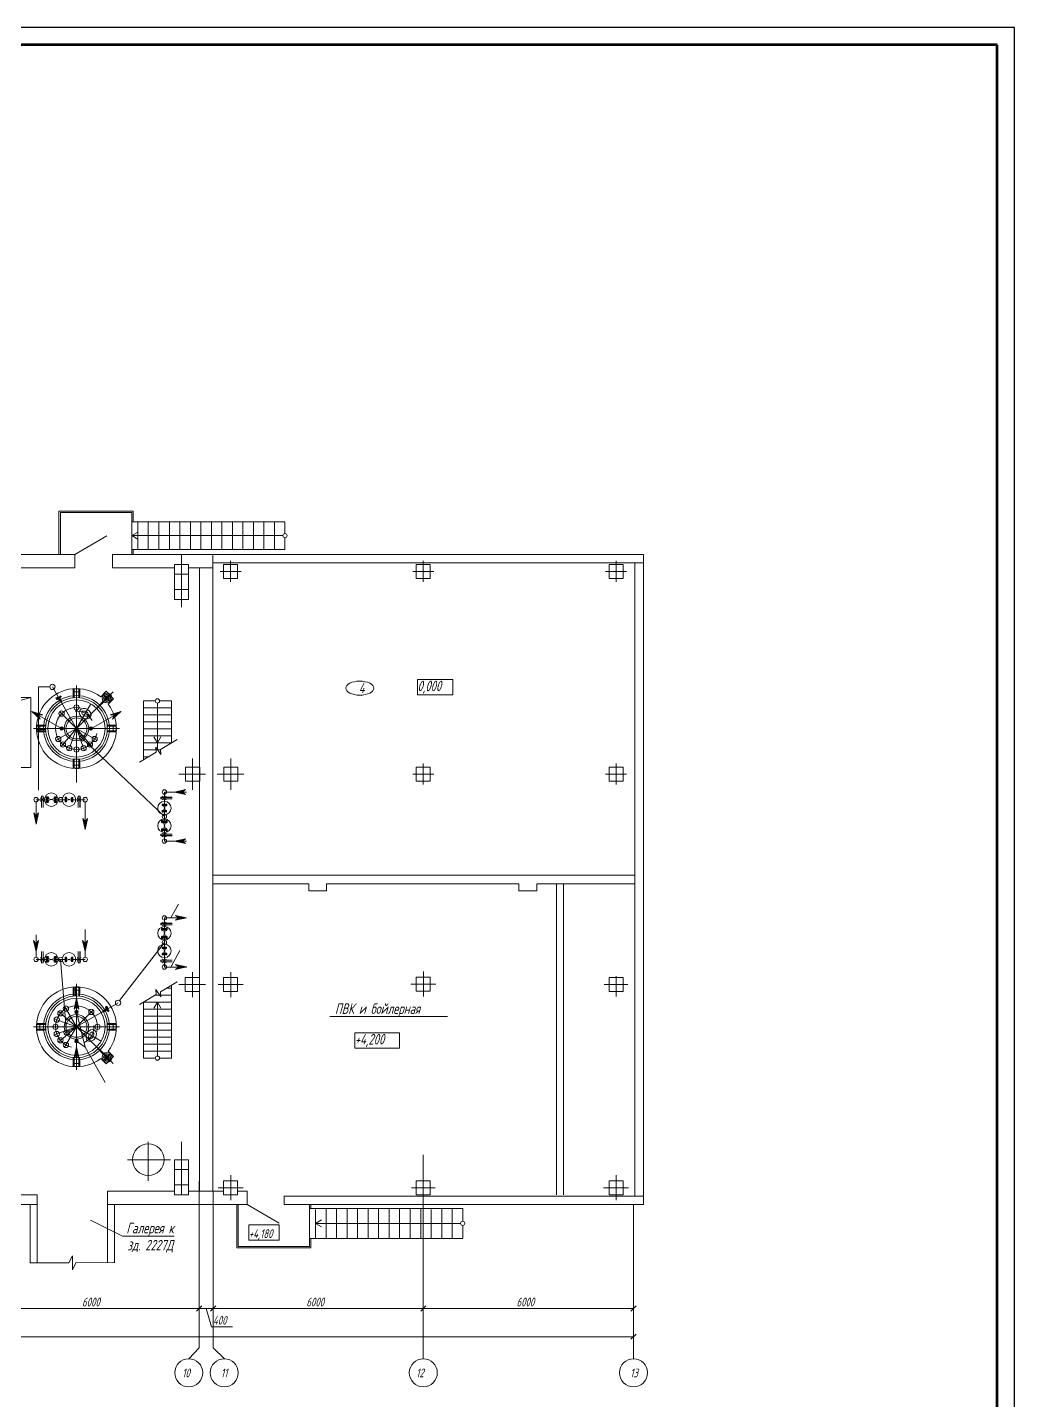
# Model space of a CAD drawing. Header units: millimetres. Extents: x 1663 to 6300, y 431 to 1491.
# Drawn here: x 3902.9 to 4184.7, y 959.5 to 1351.5 of the extents above; entities that cross this region are included whole.
import ezdxf

# ---------------------------------------------------------------- set-up
doc = ezdxf.new("R2010")
doc.units = ezdxf.units.MM
for name, color, linetype, lineweight in [('Линия связи (Вновь)', 3, 'Continuous', 60), ('Рамка толстая', 7, 'Continuous', 60), ('Рамка тонкая', 5, 'Continuous', 25), ('Строительный', 251, 'Continuous', 13)]:
    doc.layers.add(name, color=color, linetype=linetype, lineweight=lineweight)
doc.styles.add('Simplex', font='simplex.shx', dxfattribs={"width": 0.7, "oblique": 15})

# ---------------------------------------------------------------- blocks, each defined once
blk = doc.blocks.new('A$C0AA457AC')
at = {"layer": 'Строительный', "ltscale": 100}
h = blk.add_hatch(color=256, dxfattribs=at)
h.paths.add_polyline_path([(485.37, 319.51), (485.84, 318.46), (483.46, 320.64)])
h.paths.add_polyline_path([(483.46, 320.64), (486.54, 319.65), (485.39, 319.54)])
h = blk.add_hatch(color=256, dxfattribs=at)
h.paths.add_polyline_path([(506.96, 319.51), (506.48, 318.46), (508.87, 320.64)])
h.paths.add_polyline_path([(508.87, 320.64), (505.79, 319.65), (506.94, 319.54)])
for points in [[(491.92, 316.27, -0.414214), (492.42, 315.77), (491.92, 315.77), (491.92, 315.27, -1)], [(492.42, 315.77, -0.414214), (491.92, 315.27), (491.92, 315.77)], [(500.25, 316.27, -0.414214), (500.75, 315.77), (500.25, 315.77), (500.25, 315.27, -1)], [(500.75, 315.77, -0.414214), (500.25, 315.27), (500.25, 315.77)], [(496.66, 234.83, -0.414214), (496.16, 234.33), (496.16, 234.83), (495.66, 234.83, -1)], [(496.16, 234.33, -0.414214), (495.66, 234.83), (496.16, 234.83)], [(496.66, 226.49, -0.414214), (496.16, 225.99), (496.16, 226.49), (495.66, 226.49, -1)], [(496.16, 225.99, -0.414214), (495.66, 226.49), (496.16, 226.49)]]:
    blk.add_hatch(color=256, dxfattribs=at).paths.add_polyline_path(points)
h = blk.add_hatch(color=256, dxfattribs=at)
h.paths.add_polyline_path([(526.37, 297.59), (527.31, 296.92), (524.16, 297.61)])
h.paths.add_polyline_path([(524.16, 297.61), (527.31, 298.3), (526.37, 297.63)])
h = blk.add_hatch(color=256, dxfattribs=at)
h.paths.add_polyline_path([(484.62, 290.71), (483.95, 291.65), (484.64, 288.49)])
h.paths.add_polyline_path([(484.64, 288.49), (485.33, 291.65), (484.66, 290.71)])
h = blk.add_hatch(color=256, dxfattribs=at)
h.paths.add_polyline_path([(498.62, 289.13), (497.95, 290.07), (498.64, 286.92)])
h.paths.add_polyline_path([(498.64, 286.92), (499.33, 290.07), (498.66, 289.13)])
h = blk.add_hatch(color=256, dxfattribs=at)
h.paths.add_polyline_path([(526.37, 283.59), (527.31, 282.92), (524.16, 283.61)])
h.paths.add_polyline_path([(524.16, 283.61), (527.31, 284.3), (526.37, 283.63)])
h = blk.add_hatch(color=256, dxfattribs=at)
h.paths.add_polyline_path([(525.4, 261.69), (524.46, 262.37), (527.61, 261.68)])
h.paths.add_polyline_path([(527.61, 261.68), (524.46, 260.99), (525.4, 261.66)])
h = blk.add_hatch(color=256, dxfattribs=at)
h.paths.add_polyline_path([(484.6, 254.29), (483.93, 255.23), (484.62, 252.08)])
h.paths.add_polyline_path([(484.62, 252.08), (485.31, 255.23), (484.64, 254.29)])
h = blk.add_hatch(color=256, dxfattribs=at)
h.paths.add_polyline_path([(498.6, 254.29), (497.93, 255.23), (498.62, 252.08)])
h.paths.add_polyline_path([(498.62, 252.08), (499.31, 255.23), (498.64, 254.29)])
h = blk.add_hatch(color=256, dxfattribs=at)
h.paths.add_polyline_path([(525.4, 247.69), (524.46, 248.37), (527.61, 247.68)])
h.paths.add_polyline_path([(527.61, 247.68), (524.46, 246.99), (525.4, 247.66)])
h = blk.add_hatch(color=256, dxfattribs=at)
h.paths.add_polyline_path([(496.18, 236.52), (496.85, 235.58), (496.16, 238.73)])
h.paths.add_polyline_path([(496.16, 238.73), (495.47, 235.58), (496.15, 236.52)])
h = blk.add_hatch(color=256, dxfattribs=at)
h.paths.add_polyline_path([(496.18, 222.67), (496.85, 221.73), (496.16, 224.89)])
h.paths.add_polyline_path([(496.16, 224.89), (495.47, 221.73), (496.15, 222.67)])
for p, q in [((491.17, 365.47), (491.17, 377.85)), ((491.17, 377.85), (512.37, 377.85)), ((491.57, 377.45), (511.97, 377.45)), ((491.57, 365.47), (491.57, 377.45)), ((511.97, 365.44), (511.97, 377.45)), ((512.37, 377.85), (512.37, 374.81)), ((555.67, 374.81), (511.97, 374.81)), ((513.67, 374.81), (513.67, 366.91)), ((516.67, 374.81), (516.67, 366.91)), ((519.67, 374.81), (519.67, 366.91)), ((522.67, 374.81), (522.67, 366.91)), ((525.67, 374.81), (525.67, 366.91)), ((528.67, 374.81), (528.67, 366.91)), ((531.67, 374.81), (531.67, 366.91)), ((534.67, 374.81), (534.67, 366.91)), ((537.67, 374.81), (537.67, 366.91)), ((540.67, 374.81), (540.67, 366.91)), ((543.67, 374.81), (543.67, 366.91)), ((546.67, 374.81), (546.67, 366.91)), ((549.67, 374.81), (549.67, 366.91)), ((552.67, 374.81), (552.67, 366.91)), ((555.67, 374.81), (555.67, 371.44)), ((504.85, 370.74), (495.67, 365.44)), ((511.97, 370.84), (513.7, 371.84)), ((511.97, 370.84), (555.07, 370.84)), ((511.97, 370.84), (513.7, 369.84)), ((555.67, 370.24), (555.67, 366.91)), ((495.67, 365.47), (371.46, 365.45)), ((495.67, 365.47), (495.67, 361.67)), ((506.46, 365.44), (506.46, 361.64)), ((657.96, 365.44), (506.46, 365.44)), ((555.67, 366.91), (511.97, 366.91)), ((512.37, 366.91), (512.37, 365.44)), ((526.16, 365.45), (526.16, 350.39)), ((535.06, 278.89), (535.06, 365.44)), ((657.96, 179.84), (657.96, 365.44)), ((495.67, 361.67), (473.16, 361.66)), ((524.16, 361.64), (506.46, 361.64)), ((528.16, 362.64), (524.16, 362.64)), ((524.16, 362.64), (524.16, 352.64)), ((528.16, 352.64), (528.16, 362.64)), ((535.16, 361.64), (528.16, 361.64)), ((531.26, 278.89), (531.26, 361.64)), ((657.96, 363.04), (535.16, 363.04)), ((542.16, 362.64), (538.16, 362.64)), ((538.16, 362.64), (538.16, 358.64)), ((540.16, 357.64), (540.16, 363.64)), ((542.16, 358.64), (542.16, 362.64)), ((597.16, 362.64), (593.16, 362.64)), ((593.16, 362.64), (593.16, 358.64)), ((595.16, 357.64), (595.16, 363.64)), ((597.16, 358.64), (597.16, 362.64)), ((652.16, 362.64), (648.16, 362.64)), ((648.16, 362.64), (648.16, 358.64)), ((650.16, 357.64), (650.16, 363.64)), ((652.16, 358.64), (652.16, 362.64)), ((655.56, 182.24), (655.56, 363.04)), ((524.16, 359.82), (528.16, 359.82)), ((543.16, 360.64), (537.16, 360.64)), ((538.16, 358.64), (542.16, 358.64)), ((598.16, 360.64), (592.16, 360.64)), ((593.16, 358.64), (597.16, 358.64)), ((653.16, 360.64), (647.16, 360.64)), ((648.16, 358.64), (652.16, 358.64)), ((524.16, 355.47), (528.16, 355.47)), ((524.16, 352.64), (528.16, 352.64)), ((593.5, 329.73), (603.61, 329.73)), ((593.5, 325.36), (593.5, 329.73)), ((603.61, 329.73), (603.61, 325.36)), ((488.56, 327.64), (485.31, 327.64)), ((485.31, 327.64), (485.31, 298.17)), ((497.91, 312.74), (489.31, 327.64)), ((495.21, 325.27), (495.21, 327.07)), ((495.21, 327.07), (497.11, 327.07)), ((495.26, 324.53), (495.26, 327.07)), ((495.46, 324.53), (495.46, 327.07)), ((496.16, 303.47), (496.16, 328.07)), ((496.16, 327.24), (496.16, 300.34)), ((496.16, 315.77), (506.62, 326.23)), ((496.86, 324.53), (496.86, 327.07)), ((497.06, 324.53), (497.06, 327.07)), ((497.11, 325.27), (497.11, 327.07)), ((504.65, 326.38), (503.09, 324.83)), ((503.88, 325.47), (505.86, 323.49)), ((504.65, 326.38), (506.77, 324.26)), ((483.16, 324.64), (473.16, 324.64)), ((474.55, 322.24), (483.16, 324.64)), ((483.16, 304.64), (483.16, 324.64)), ((490.96, 324.79), (490.28, 324.4)), ((490.36, 324.26), (490.28, 324.4)), ((490.7, 324.46), (490.36, 324.26)), ((490.39, 324.62), (490.75, 323.99)), ((490.64, 324.35), (490.4, 324.2)), ((490.4, 324.2), (490.48, 324.06)), ((491.34, 324.56), (490.48, 324.06)), ((490.65, 324.35), (490.64, 324.35)), ((490.65, 324.35), (491.75, 324.98)), ((490.65, 324.35), (490.66, 324.39)), ((490.72, 324.42), (490.66, 324.39)), ((490.7, 324.46), (491.71, 325.04)), ((490.72, 324.42), (490.7, 324.46)), ((490.72, 324.42), (491.46, 324.85)), ((490.96, 324.79), (492.14, 322.74)), ((491.58, 323.28), (490.96, 324.34)), ((491.34, 324.56), (491.83, 324.84)), ((491.95, 323.5), (491.34, 324.56)), ((491.45, 325.1), (491.69, 324.67)), ((491.75, 324.98), (491.83, 324.84)), ((495.21, 325.27), (495.26, 325.27)), ((496.16, 315.77), (500.25, 322.82)), ((497.06, 325.27), (497.11, 325.27)), ((503.81, 323.56), (502.31, 322.07)), ((503.95, 323.42), (502.46, 321.92)), ((503.9, 324.58), (504.47, 324.43)), ((503.98, 324.87), (504.55, 324.72)), ((504.33, 324.08), (504.09, 323.85)), ((504.47, 323.94), (504.24, 323.7)), ((504.97, 323.51), (504.82, 324.08)), ((505.44, 325.26), (505.03, 324.85)), ((505.26, 323.59), (505.11, 324.16)), ((506.77, 324.26), (505.22, 322.7)), ((505.65, 325.05), (505.24, 324.64)), ((515.26, 323.64), (515.26, 306.83)), ((515.26, 323.64), (518.66, 323.64)), ((515.26, 321.64), (523.26, 321.64)), ((519.26, 323.04), (519.26, 309.79)), ((519.86, 323.64), (523.26, 323.64)), ((523.26, 323.64), (523.26, 311.64)), ((603.61, 325.36), (593.5, 325.36)), ((491.87, 315.77), (483.41, 320.65)), ((483.46, 320.64), (485.84, 318.46)), ((485.37, 319.51), (483.46, 320.64)), ((485.39, 319.54), (483.46, 320.64)), ((483.46, 320.64), (486.54, 319.65)), ((485.84, 318.46), (485.37, 319.51)), ((485.84, 318.46), (485.37, 319.51)), ((486.54, 319.65), (485.39, 319.54)), ((486.54, 319.65), (485.39, 319.54)), ((496.16, 315.77), (491.39, 320.55)), ((500.46, 315.77), (508.91, 320.65)), ((508.87, 320.64), (505.79, 319.65)), ((505.79, 319.65), (506.94, 319.54)), ((505.79, 319.65), (506.94, 319.54)), ((508.87, 320.64), (506.48, 318.46)), ((506.48, 318.46), (506.96, 319.51)), ((506.48, 318.46), (506.96, 319.51)), ((506.94, 319.54), (508.87, 320.64)), ((506.96, 319.51), (508.87, 320.64)), ((515.26, 319.64), (523.26, 319.64)), ((515.26, 317.64), (523.26, 317.64)), ((508.46, 315.77), (483.86, 315.77)), ((486.66, 316.72), (484.86, 316.72)), ((484.86, 316.72), (484.86, 314.82)), ((487.41, 316.67), (484.86, 316.67)), ((487.41, 316.47), (484.86, 316.47)), ((487.41, 315.47), (484.86, 315.47)), ((487.41, 315.07), (484.86, 315.07)), ((487.41, 314.87), (484.86, 314.87)), ((486.66, 314.82), (484.86, 314.82)), ((486.66, 316.72), (486.66, 316.67)), ((486.66, 314.87), (486.66, 314.82)), ((496.16, 315.77), (490.32, 312.4)), ((496.16, 315.77), (491.82, 310.6)), ((496.16, 315.77), (493.85, 309.43)), ((496.16, 315.77), (498.47, 309.43)), ((496.16, 315.77), (500.5, 310.6)), ((496.16, 315.77), (502.01, 312.4)), ((504.92, 316.67), (507.46, 316.67)), ((504.92, 316.47), (507.46, 316.47)), ((504.92, 315.07), (507.46, 315.07)), ((504.92, 314.87), (507.46, 314.87)), ((505.66, 316.72), (507.46, 316.72)), ((505.66, 316.72), (505.66, 316.67)), ((505.66, 314.87), (505.66, 314.82)), ((505.66, 314.82), (507.46, 314.82)), ((507.46, 316.72), (507.46, 314.82)), ((515.26, 315.64), (523.26, 315.64)), ((497.79, 312.95), (521.26, 290.63)), ((515.26, 313.64), (523.26, 313.64)), ((515.26, 311.64), (523.26, 311.64)), ((519.26, 311.64), (518.26, 313.38)), ((520.24, 308.37), (518.83, 310.43)), ((518.83, 310.43), (518.93, 309.04)), ((519.26, 311.64), (520.26, 313.38)), ((520.13, 309.76), (524.95, 312.66)), ((520.24, 308.37), (520.13, 309.76)), ((495.21, 306.27), (495.21, 304.47)), ((495.21, 306.27), (495.26, 306.27)), ((495.26, 307.02), (495.26, 304.47)), ((495.46, 307.02), (495.46, 304.47)), ((496.86, 307.02), (496.86, 304.47)), ((497.06, 307.02), (497.06, 304.47)), ((497.06, 306.27), (497.11, 306.27)), ((497.11, 306.27), (497.11, 304.47)), ((514.12, 306.14), (518.93, 309.04)), ((515.26, 309.64), (520.14, 309.64)), ((515.26, 307.64), (516.62, 307.64)), ((529.24, 307.21), (529.27, 298.27)), ((540.24, 307.22), (540.26, 298.27)), ((483.16, 304.64), (473.16, 304.64)), ((495.21, 304.47), (497.11, 304.47)), ((532.95, 302.73), (525.36, 302.73)), ((527.26, 300.73), (527.26, 304.73)), ((527.26, 304.73), (531.26, 304.73)), ((531.26, 304.73), (531.26, 300.73)), ((531.36, 304.74), (531.36, 300.74)), ((543.95, 302.74), (536.36, 302.74)), ((542.26, 304.74), (538.26, 304.74)), ((538.26, 304.74), (538.26, 300.74)), ((542.26, 300.74), (542.26, 304.74)), ((598.16, 302.74), (592.16, 302.74)), ((597.16, 304.74), (593.16, 304.74)), ((593.16, 304.74), (593.16, 300.74)), ((595.16, 299.74), (595.16, 305.74)), ((597.16, 300.74), (597.16, 304.74)), ((653.16, 302.74), (647.16, 302.74)), ((652.16, 304.74), (648.16, 304.74)), ((648.16, 304.74), (648.16, 300.74)), ((650.16, 299.74), (650.16, 305.74)), ((652.16, 300.74), (652.16, 304.74)), ((524.16, 297.61), (527.31, 298.3)), ((527.31, 298.3), (526.37, 297.63)), ((527.31, 298.3), (526.37, 297.63)), ((531.26, 300.73), (527.26, 300.73)), ((538.26, 300.74), (542.26, 300.74)), ((593.16, 300.74), (597.16, 300.74)), ((648.16, 300.74), (652.16, 300.74)), ((484.64, 295.44), (487.61, 295.44)), ((484.64, 294.82), (484.64, 288.49)), ((486.92, 295.97), (485.86, 294.91)), ((485.86, 295.97), (486.92, 294.91)), ((486.14, 296.44), (486.64, 296.44)), ((486.14, 293.23), (486.14, 296.44)), ((486.19, 293.23), (486.19, 296.44)), ((486.64, 293.23), (486.64, 296.44)), ((487.4, 296.07), (488.01, 296.07)), ((487.4, 294.82), (488.01, 294.82)), ((487.61, 296.27), (487.81, 296.27)), ((487.61, 296.27), (487.61, 294.62)), ((487.61, 294.62), (487.81, 294.62)), ((488.27, 296.07), (487.66, 296.07)), ((488.27, 294.82), (487.66, 294.82)), ((487.81, 296.27), (487.81, 294.62)), ((487.81, 295.97), (487.84, 295.94)), ((487.81, 294.92), (487.84, 294.95)), ((487.87, 295.97), (487.84, 295.94)), ((487.84, 295.94), (487.84, 294.95)), ((487.84, 295.94), (487.84, 294.95)), ((487.87, 294.92), (487.84, 294.95)), ((488.07, 296.27), (487.87, 296.27)), ((487.87, 296.27), (487.87, 294.62)), ((488.07, 294.62), (487.87, 294.62)), ((488.07, 296.27), (488.07, 294.62)), ((488.07, 295.16), (489.91, 295.73)), ((488.07, 295.73), (489.91, 295.16)), ((489.7, 296.07), (490.31, 296.07)), ((489.7, 294.82), (490.31, 294.82)), ((489.91, 296.27), (490.11, 296.27)), ((489.91, 296.27), (489.91, 294.62)), ((489.91, 294.62), (490.11, 294.62)), ((490.57, 296.07), (489.96, 296.07)), ((490.57, 294.82), (489.96, 294.82)), ((490.11, 296.27), (490.11, 294.62)), ((490.11, 295.97), (490.14, 295.94)), ((490.11, 294.92), (490.14, 294.95)), ((490.17, 295.97), (490.14, 295.94)), ((490.14, 295.94), (490.14, 294.95)), ((490.14, 295.94), (490.14, 294.95)), ((490.17, 294.92), (490.14, 294.95)), ((490.37, 296.27), (490.17, 296.27)), ((490.17, 296.27), (490.17, 294.62)), ((490.37, 294.62), (490.17, 294.62)), ((490.37, 296.27), (490.37, 294.62)), ((490.37, 295.44), (492.94, 295.44)), ((493.44, 295.94), (492.83, 295.94)), ((493.44, 294.94), (492.83, 294.94)), ((492.94, 296.12), (493.11, 296.12)), ((492.94, 296.12), (492.94, 294.82)), ((492.94, 294.82), (493.11, 294.82)), ((493.11, 296.12), (493.11, 294.82)), ((493.11, 295.89), (493.14, 295.86)), ((493.11, 295.05), (493.14, 295.08)), ((493.17, 295.89), (493.14, 295.86)), ((493.14, 295.86), (493.14, 295.08)), ((493.17, 295.05), (493.14, 295.08)), ((493.34, 296.12), (493.17, 296.12)), ((493.17, 296.12), (493.17, 294.82)), ((493.34, 294.82), (493.17, 294.82)), ((493.34, 296.12), (493.34, 294.82)), ((493.34, 295.73), (494.74, 295.16)), ((493.34, 295.16), (494.74, 295.73)), ((494.63, 295.92), (495.24, 295.92)), ((494.63, 294.92), (495.24, 294.92)), ((494.74, 296.09), (494.91, 296.09)), ((494.74, 296.09), (494.74, 294.79)), ((494.74, 294.79), (494.91, 294.79)), ((494.91, 296.09), (494.91, 294.79)), ((494.91, 295.86), (494.94, 295.83)), ((494.91, 295.02), (494.94, 295.05)), ((494.97, 295.86), (494.94, 295.83)), ((494.94, 295.83), (494.94, 295.05)), ((494.97, 295.02), (494.94, 295.05)), ((495.14, 296.09), (494.97, 296.09)), ((494.97, 296.09), (494.97, 294.79)), ((495.14, 294.79), (494.97, 294.79)), ((495.14, 296.09), (495.14, 294.79)), ((495.14, 295.44), (498.64, 295.44)), ((496.39, 295.97), (497.45, 294.91)), ((497.45, 295.97), (496.39, 294.91)), ((497.17, 296.44), (496.67, 296.44)), ((496.67, 293.23), (496.67, 296.44)), ((497.12, 293.23), (497.12, 296.44)), ((497.17, 293.23), (497.17, 296.44)), ((498.64, 294.82), (498.64, 286.92)), ((520.26, 296.16), (520.26, 295.66)), ((523.48, 296.16), (520.26, 296.16)), ((523.48, 296.1), (520.26, 296.1)), ((523.48, 295.66), (520.26, 295.66)), ((520.61, 294.13), (520.61, 293.96)), ((520.61, 294.13), (521.91, 294.13)), ((520.73, 295.38), (521.8, 296.44)), ((520.73, 296.44), (521.8, 295.38)), ((520.79, 293.62), (520.79, 294.23)), ((521.26, 297.63), (527.59, 297.63)), ((521.26, 294.13), (521.26, 297.63)), ((521.79, 293.62), (521.79, 294.23)), ((521.91, 294.13), (521.91, 293.96)), ((524.16, 297.61), (524.17, 297.63)), ((526.37, 297.63), (524.16, 297.61)), ((524.16, 297.61), (527.31, 296.92)), ((526.37, 297.59), (524.16, 297.61)), ((527.31, 296.92), (526.37, 297.59)), ((527.31, 296.92), (526.37, 297.59)), ((483.95, 291.65), (484.62, 290.71)), ((483.95, 291.65), (484.62, 290.71)), ((484.64, 288.49), (483.95, 291.65)), ((484.62, 290.71), (484.64, 288.49)), ((484.64, 288.49), (485.33, 291.65)), ((484.66, 290.71), (484.64, 288.49)), ((485.33, 291.65), (484.66, 290.71)), ((485.33, 291.65), (484.66, 290.71)), ((520.59, 292.33), (520.59, 292.16)), ((520.59, 292.33), (521.89, 292.33)), ((520.59, 292.16), (521.89, 292.16)), ((520.59, 291.93), (520.59, 292.1)), ((520.59, 292.1), (521.89, 292.1)), ((520.59, 291.93), (521.89, 291.93)), ((520.61, 293.96), (521.91, 293.96)), ((520.61, 293.73), (520.61, 293.9)), ((520.61, 293.9), (521.91, 293.9)), ((520.61, 293.73), (521.91, 293.73)), ((520.76, 292.43), (520.76, 291.82)), ((520.82, 292.16), (520.85, 292.13)), ((520.82, 292.1), (520.85, 292.13)), ((520.84, 293.96), (520.87, 293.93)), ((520.84, 293.9), (520.87, 293.93)), ((520.85, 292.13), (521.63, 292.13)), ((520.87, 293.93), (521.65, 293.93)), ((520.98, 292.33), (521.55, 293.73)), ((521.55, 292.33), (520.98, 293.73)), ((521.26, 289.36), (521.26, 291.93)), ((521.66, 292.16), (521.63, 292.13)), ((521.66, 292.1), (521.63, 292.13)), ((521.68, 293.96), (521.65, 293.93)), ((521.68, 293.9), (521.65, 293.93)), ((521.76, 292.43), (521.76, 291.82)), ((521.89, 292.33), (521.89, 292.16)), ((521.89, 291.93), (521.89, 292.1)), ((521.91, 293.73), (521.91, 293.9)), ((497.95, 290.07), (498.62, 289.13)), ((497.95, 290.07), (498.62, 289.13)), ((498.64, 286.92), (497.95, 290.07)), ((498.62, 289.13), (498.64, 286.92)), ((498.64, 286.92), (499.33, 290.07)), ((498.66, 289.13), (498.64, 286.92)), ((499.33, 290.07), (498.66, 289.13)), ((499.33, 290.07), (498.66, 289.13)), ((520.44, 289.36), (520.44, 289.16)), ((520.44, 289.36), (522.09, 289.36)), ((520.44, 289.16), (522.09, 289.16)), ((520.44, 288.9), (520.44, 289.1)), ((520.44, 289.1), (522.09, 289.1)), ((520.44, 288.9), (522.09, 288.9)), ((520.44, 287.06), (520.44, 286.86)), ((520.44, 287.06), (522.09, 287.06)), ((520.44, 286.86), (522.09, 286.86)), ((520.44, 286.6), (520.44, 286.8)), ((520.44, 286.8), (522.09, 286.8)), ((520.44, 286.6), (522.09, 286.6)), ((520.64, 289.56), (520.64, 288.95)), ((520.64, 288.69), (520.64, 289.3)), ((520.64, 287.26), (520.64, 286.65)), ((520.64, 286.39), (520.64, 287)), ((520.74, 289.16), (520.77, 289.13)), ((520.74, 289.1), (520.77, 289.13)), ((520.74, 286.86), (520.77, 286.83)), ((520.74, 286.8), (520.77, 286.83)), ((520.77, 289.13), (521.76, 289.13)), ((520.77, 289.13), (521.76, 289.13)), ((520.77, 286.83), (521.76, 286.83)), ((520.77, 286.83), (521.76, 286.83)), ((521.55, 287.06), (520.98, 288.9)), ((520.98, 287.06), (521.55, 288.9)), ((521.26, 283.63), (521.26, 286.6)), ((521.79, 289.16), (521.76, 289.13)), ((521.79, 289.1), (521.76, 289.13)), ((521.79, 286.86), (521.76, 286.83)), ((521.79, 286.8), (521.76, 286.83)), ((521.89, 289.56), (521.89, 288.95)), ((521.89, 288.69), (521.89, 289.3)), ((521.89, 287.26), (521.89, 286.65)), ((521.89, 286.39), (521.89, 287)), ((522.09, 289.36), (522.09, 289.16)), ((522.09, 288.9), (522.09, 289.1)), ((522.09, 287.06), (522.09, 286.86)), ((522.09, 286.6), (522.09, 286.8)), ((520.26, 285.13), (520.26, 285.63)), ((523.48, 285.63), (520.26, 285.63)), ((523.48, 285.18), (520.26, 285.18)), ((523.48, 285.13), (520.26, 285.13)), ((520.73, 285.91), (521.8, 284.85)), ((520.73, 284.85), (521.8, 285.91)), ((521.26, 283.63), (527.59, 283.63)), ((524.16, 283.61), (527.31, 284.3)), ((524.16, 283.61), (524.17, 283.63)), ((526.37, 283.63), (524.16, 283.61)), ((524.16, 283.61), (527.31, 282.92)), ((526.37, 283.59), (524.16, 283.61)), ((527.31, 284.3), (526.37, 283.63)), ((527.31, 284.3), (526.37, 283.63)), ((527.31, 282.92), (526.37, 283.59)), ((527.31, 282.92), (526.37, 283.59)), ((531.26, 183.64), (531.26, 278.89)), ((535.06, 183.64), (535.06, 278.89)), ((535.06, 273.89), (655.56, 273.89)), ((562.46, 271.39), (535.06, 271.39)), ((535.16, 271.39), (562.46, 271.39)), ((562.46, 271.39), (562.46, 269.39)), ((622.46, 271.39), (567.56, 271.39)), ((567.56, 271.39), (622.46, 271.39)), ((567.56, 269.39), (567.56, 271.39)), ((622.46, 271.39), (622.46, 269.39)), ((627.56, 271.39), (655.56, 271.39)), ((627.56, 269.39), (627.56, 271.39)), ((633.16, 182.64), (633.16, 271.39)), ((635.16, 271.39), (635.16, 182.64)), ((562.46, 269.39), (567.56, 269.39)), ((622.46, 269.39), (627.56, 269.39)), ((523.08, 261.66), (525.26, 265.63)), ((520.26, 260.16), (520.26, 259.66)), ((523.48, 260.16), (520.26, 260.16)), ((523.48, 260.1), (520.26, 260.1)), ((523.48, 259.66), (520.26, 259.66)), ((520.64, 258.89), (520.64, 258.28)), ((520.73, 259.38), (521.8, 260.44)), ((520.73, 260.44), (521.8, 259.38)), ((521.26, 261.66), (527.59, 261.66)), ((521.26, 261.66), (521.26, 258.69)), ((521.89, 258.89), (521.89, 258.28)), ((524.46, 262.37), (525.4, 261.69)), ((524.46, 262.37), (525.4, 261.69)), ((527.61, 261.68), (524.46, 262.37)), ((527.61, 261.68), (524.46, 260.99)), ((524.46, 260.99), (525.4, 261.66)), ((524.46, 260.99), (525.4, 261.66)), ((525.4, 261.69), (527.61, 261.68)), ((525.4, 261.66), (527.61, 261.68)), ((527.61, 261.68), (527.59, 261.66)), ((483.93, 255.23), (484.6, 254.29)), ((483.93, 255.23), (484.6, 254.29)), ((484.62, 252.08), (483.93, 255.23)), ((484.62, 252.08), (485.31, 255.23)), ((484.64, 250.47), (484.64, 256.8)), ((485.31, 255.23), (484.64, 254.29)), ((485.31, 255.23), (484.64, 254.29)), ((497.93, 255.23), (498.6, 254.29)), ((497.93, 255.23), (498.6, 254.29)), ((498.62, 252.08), (497.93, 255.23)), ((498.62, 252.08), (499.31, 255.23)), ((498.64, 250.47), (498.64, 258.37)), ((499.31, 255.23), (498.64, 254.29)), ((499.31, 255.23), (498.64, 254.29)), ((520.44, 258.69), (520.44, 258.49)), ((520.44, 258.69), (522.09, 258.69)), ((520.44, 258.49), (522.09, 258.49)), ((520.44, 258.23), (520.44, 258.43)), ((520.44, 258.43), (522.09, 258.43)), ((520.44, 258.23), (522.09, 258.23)), ((520.44, 256.39), (520.44, 256.19)), ((520.44, 256.39), (522.09, 256.39)), ((520.44, 256.19), (522.09, 256.19)), ((520.44, 255.93), (520.44, 256.13)), ((520.44, 256.13), (522.09, 256.13)), ((520.44, 255.93), (522.09, 255.93)), ((520.64, 258.02), (520.64, 258.63)), ((520.64, 256.59), (520.64, 255.98)), ((520.64, 255.72), (520.64, 256.33)), ((520.74, 258.49), (520.77, 258.46)), ((520.74, 258.43), (520.77, 258.46)), ((520.74, 256.19), (520.77, 256.16)), ((520.74, 256.13), (520.77, 256.16)), ((520.77, 258.46), (521.76, 258.46)), ((520.77, 258.46), (521.76, 258.46)), ((520.77, 256.16), (521.76, 256.16)), ((520.77, 256.16), (521.76, 256.16)), ((521.55, 258.23), (520.98, 256.39)), ((520.98, 258.23), (521.55, 256.39)), ((521.26, 255.93), (521.26, 253.36)), ((521.79, 258.49), (521.76, 258.46)), ((521.79, 258.43), (521.76, 258.46)), ((521.79, 256.19), (521.76, 256.16)), ((521.79, 256.13), (521.76, 256.16)), ((521.89, 258.02), (521.89, 258.63)), ((521.89, 256.59), (521.89, 255.98)), ((521.89, 255.72), (521.89, 256.33)), ((522.09, 258.69), (522.09, 258.49)), ((522.09, 258.23), (522.09, 258.43)), ((522.09, 256.39), (522.09, 256.19)), ((522.09, 255.93), (522.09, 256.13)), ((484.6, 254.29), (484.62, 252.08)), ((484.64, 254.29), (484.62, 252.08)), ((486.14, 252.06), (486.14, 248.84)), ((486.19, 252.06), (486.19, 248.84)), ((486.64, 252.06), (486.64, 248.84)), ((496.67, 252.06), (496.67, 248.84)), ((497.12, 252.06), (497.12, 248.84)), ((497.17, 252.06), (497.17, 248.84)), ((498.6, 254.29), (498.62, 252.08)), ((498.64, 254.29), (498.62, 252.08)), ((508.42, 238.07), (521.26, 254.66)), ((520.59, 253.36), (520.59, 253.19)), ((520.59, 253.36), (521.89, 253.36)), ((520.59, 253.19), (521.89, 253.19)), ((520.59, 252.96), (520.59, 253.13)), ((520.59, 253.13), (521.89, 253.13)), ((520.59, 252.96), (521.89, 252.96)), ((520.61, 251.56), (520.61, 251.39)), ((520.61, 251.56), (521.91, 251.56)), ((520.61, 251.39), (521.91, 251.39)), ((520.61, 251.16), (520.61, 251.33)), ((520.61, 251.33), (521.91, 251.33)), ((520.61, 251.16), (521.91, 251.16)), ((520.76, 252.85), (520.76, 253.46)), ((520.79, 251.66), (520.79, 251.05)), ((520.82, 253.19), (520.85, 253.16)), ((520.82, 253.13), (520.85, 253.16)), ((520.84, 251.39), (520.87, 251.36)), ((520.84, 251.33), (520.87, 251.36)), ((520.85, 253.16), (521.63, 253.16)), ((520.87, 251.36), (521.65, 251.36)), ((520.98, 252.96), (521.55, 251.56)), ((521.55, 252.96), (520.98, 251.56)), ((521.26, 251.16), (521.26, 247.66)), ((521.66, 253.19), (521.63, 253.16)), ((521.66, 253.13), (521.63, 253.16)), ((521.68, 251.39), (521.65, 251.36)), ((521.68, 251.33), (521.65, 251.36)), ((521.76, 252.85), (521.76, 253.46)), ((521.79, 251.66), (521.79, 251.05)), ((521.89, 253.36), (521.89, 253.19)), ((521.89, 252.96), (521.89, 253.13)), ((521.91, 251.56), (521.91, 251.39)), ((521.91, 251.16), (521.91, 251.33)), ((523.08, 247.66), (525.66, 252.37)), ((484.64, 249.84), (487.61, 249.84)), ((486.92, 249.31), (485.86, 250.37)), ((485.86, 249.31), (486.92, 250.37)), ((486.14, 248.84), (486.64, 248.84)), ((487.4, 250.47), (488.01, 250.47)), ((487.4, 249.22), (488.01, 249.22)), ((487.61, 250.67), (487.81, 250.67)), ((487.61, 249.02), (487.61, 250.67)), ((487.61, 249.02), (487.81, 249.02)), ((488.27, 250.47), (487.66, 250.47)), ((488.27, 249.22), (487.66, 249.22)), ((487.81, 249.02), (487.81, 250.67)), ((487.81, 250.37), (487.84, 250.34)), ((487.81, 249.32), (487.84, 249.35)), ((487.87, 250.37), (487.84, 250.34)), ((487.84, 249.35), (487.84, 250.34)), ((487.84, 249.35), (487.84, 250.34)), ((487.87, 249.32), (487.84, 249.35)), ((488.07, 250.67), (487.87, 250.67)), ((487.87, 249.02), (487.87, 250.67)), ((488.07, 249.02), (487.87, 249.02)), ((488.07, 249.02), (488.07, 250.67)), ((488.07, 250.13), (489.91, 249.56)), ((488.07, 249.56), (489.91, 250.13)), ((489.7, 250.47), (490.31, 250.47)), ((489.7, 249.22), (490.31, 249.22)), ((489.91, 250.67), (490.11, 250.67)), ((489.91, 249.02), (489.91, 250.67)), ((489.91, 249.02), (490.11, 249.02)), ((490.57, 250.47), (489.96, 250.47)), ((490.57, 249.22), (489.96, 249.22)), ((490.11, 249.02), (490.11, 250.67)), ((490.11, 250.37), (490.14, 250.34)), ((490.11, 249.32), (490.14, 249.35)), ((490.17, 250.37), (490.14, 250.34)), ((490.14, 249.35), (490.14, 250.34)), ((490.14, 249.35), (490.14, 250.34)), ((490.17, 249.32), (490.14, 249.35)), ((490.37, 250.67), (490.17, 250.67)), ((490.17, 249.02), (490.17, 250.67)), ((490.37, 249.02), (490.17, 249.02)), ((490.37, 249.02), (490.37, 250.67)), ((490.37, 249.84), (492.94, 249.84)), ((493.34, 228.95), (491.65, 249.84)), ((493.44, 250.34), (492.83, 250.34)), ((493.44, 249.34), (492.83, 249.34)), ((492.94, 250.47), (493.11, 250.47)), ((492.94, 249.17), (492.94, 250.47)), ((492.94, 249.17), (493.11, 249.17)), ((493.11, 249.17), (493.11, 250.47)), ((493.11, 250.24), (493.14, 250.21)), ((493.11, 249.4), (493.14, 249.43)), ((493.17, 250.24), (493.14, 250.21)), ((493.14, 249.43), (493.14, 250.21)), ((493.17, 249.4), (493.14, 249.43)), ((493.34, 250.47), (493.17, 250.47)), ((493.17, 249.17), (493.17, 250.47)), ((493.34, 249.17), (493.17, 249.17)), ((493.34, 249.17), (493.34, 250.47)), ((493.34, 249.56), (494.74, 250.13)), ((493.34, 250.13), (494.74, 249.56)), ((494.63, 250.37), (495.24, 250.37)), ((494.63, 249.37), (495.24, 249.37)), ((494.74, 250.49), (494.91, 250.49)), ((494.74, 249.19), (494.74, 250.49)), ((494.74, 249.19), (494.91, 249.19)), ((494.91, 249.19), (494.91, 250.49)), ((494.91, 250.26), (494.94, 250.23)), ((494.91, 249.42), (494.94, 249.45)), ((494.97, 250.26), (494.94, 250.23)), ((494.94, 249.45), (494.94, 250.23)), ((494.97, 249.42), (494.94, 249.45)), ((495.14, 250.49), (494.97, 250.49)), ((494.97, 249.19), (494.97, 250.49)), ((495.14, 249.19), (494.97, 249.19)), ((495.14, 249.19), (495.14, 250.49)), ((495.14, 249.84), (498.64, 249.84)), ((496.39, 249.31), (497.45, 250.37)), ((497.45, 249.31), (496.39, 250.37)), ((497.17, 248.84), (496.67, 248.84)), ((520.26, 249.13), (520.26, 249.63)), ((523.48, 249.63), (520.26, 249.63)), ((523.48, 249.18), (520.26, 249.18)), ((523.48, 249.13), (520.26, 249.13)), ((520.73, 249.91), (521.8, 248.85)), ((520.73, 248.85), (521.8, 249.91)), ((521.26, 247.66), (527.59, 247.66)), ((524.46, 248.37), (525.4, 247.69)), ((524.46, 248.37), (525.4, 247.69)), ((527.61, 247.68), (524.46, 248.37)), ((527.61, 247.68), (524.46, 246.99)), ((524.46, 246.99), (525.4, 247.66)), ((524.46, 246.99), (525.4, 247.66)), ((525.4, 247.69), (527.61, 247.68)), ((525.4, 247.66), (527.61, 247.68)), ((527.61, 247.68), (527.59, 247.66)), ((520.13, 240.57), (524.95, 243.47)), ((531.26, 244.64), (527.16, 244.64)), ((527.16, 244.64), (527.16, 240.64)), ((529.28, 239.06), (529.28, 246.23)), ((542.16, 244.64), (538.16, 244.64)), ((538.16, 244.64), (538.16, 240.64)), ((540.18, 239.06), (540.18, 246.23)), ((542.16, 240.64), (542.16, 244.64)), ((597.16, 244.8), (593.16, 244.8)), ((593.16, 244.8), (593.16, 240.8)), ((595.18, 239.21), (595.18, 246.38)), ((597.16, 240.8), (597.16, 244.8)), ((652.16, 244.64), (648.16, 244.64)), ((648.16, 244.64), (648.16, 240.64)), ((650.16, 245.05), (650.16, 239.23)), ((652.16, 240.64), (652.16, 244.64)), ((495.21, 240.08), (495.21, 241.88)), ((497.11, 241.88), (495.21, 241.88)), ((495.26, 240.08), (495.21, 240.08)), ((495.26, 239.34), (495.26, 241.88)), ((495.46, 239.34), (495.46, 241.88)), ((495.86, 239.34), (495.86, 241.88)), ((496.16, 218.28), (496.16, 242.88)), ((496.86, 239.34), (496.86, 241.88)), ((497.06, 239.34), (497.06, 241.88)), ((497.11, 240.08), (497.06, 240.08)), ((497.11, 240.08), (497.11, 241.88)), ((514.12, 236.95), (518.93, 239.85)), ((518.59, 239.64), (523.26, 239.64)), ((520.24, 239.18), (518.83, 241.24)), ((518.83, 241.24), (518.93, 239.85)), ((520.24, 239.18), (520.13, 240.57)), ((521.91, 241.64), (523.26, 241.64)), ((523.26, 221.64), (523.26, 242.46)), ((532.95, 242.64), (525.36, 242.64)), ((527.16, 240.64), (531.26, 240.64)), ((543.77, 242.64), (536.6, 242.64)), ((538.16, 240.64), (542.16, 240.64)), ((598.77, 242.8), (591.6, 242.8)), ((593.16, 240.8), (597.16, 240.8)), ((653.57, 242.64), (646.79, 242.64)), ((648.16, 240.64), (652.16, 240.64)), ((496.16, 230.58), (492.79, 236.43)), ((493.13, 228.83), (508.03, 237.43)), ((496.16, 238.73), (495.47, 235.58)), ((495.47, 235.58), (496.15, 236.52)), ((495.47, 235.58), (496.15, 236.52)), ((496.16, 238.73), (496.14, 238.71)), ((496.15, 236.52), (496.16, 238.73)), ((496.16, 238.73), (496.85, 235.58)), ((496.18, 236.52), (496.16, 238.73)), ((496.16, 230.58), (500.94, 235.36)), ((496.85, 235.58), (496.18, 236.52)), ((496.85, 235.58), (496.18, 236.52)), ((505.18, 235.79), (503.13, 234.61)), ((503.67, 235.17), (504.73, 235.78)), ((503.89, 234.79), (504.95, 235.41)), ((505.01, 236.35), (504.38, 235.99)), ((504.59, 236.35), (504.45, 236.27)), ((504.95, 235.41), (504.45, 236.27)), ((504.74, 236.1), (504.59, 236.35)), ((504.65, 236.38), (504.79, 236.46)), ((504.85, 236.04), (504.65, 236.38)), ((504.74, 236.1), (504.74, 236.1)), ((504.74, 236.1), (504.78, 236.09)), ((504.74, 236.1), (505.37, 235)), ((504.81, 236.02), (504.78, 236.09)), ((505.18, 235.79), (504.79, 236.46)), ((504.81, 236.02), (504.85, 236.04)), ((504.81, 236.02), (505.24, 235.29)), ((504.85, 236.04), (505.43, 235.03)), ((504.95, 235.41), (505.23, 234.92)), ((505.49, 235.3), (505.06, 235.05)), ((515.26, 221.64), (515.26, 237.64)), ((515.26, 237.64), (523.26, 237.64)), ((515.26, 235.64), (523.26, 235.64)), ((519.26, 237.64), (518.26, 235.91)), ((519.26, 222.24), (519.26, 237.64)), ((519.26, 237.64), (520.26, 235.91)), ((486.66, 231.53), (484.86, 231.53)), ((484.86, 231.53), (484.86, 229.63)), ((487.41, 231.48), (484.86, 231.48)), ((486.66, 231.53), (486.66, 231.48)), ((496.16, 230.58), (489.82, 232.89)), ((496.16, 230.58), (490.99, 234.92)), ((496.16, 234.83), (498.68, 224.76)), ((504.92, 231.48), (507.46, 231.48)), ((505.37, 235), (505.23, 234.92)), ((505.66, 231.53), (507.46, 231.53)), ((505.66, 231.53), (505.66, 231.48)), ((507.46, 231.53), (507.46, 229.63)), ((515.26, 233.64), (523.26, 233.64)), ((515.26, 231.64), (523.26, 231.64)), ((568.46, 233.49), (602.08, 233.49)), ((483.86, 230.58), (508.46, 230.58)), ((487.41, 231.28), (484.86, 231.28)), ((487.41, 229.88), (484.86, 229.88)), ((487.41, 229.68), (484.86, 229.68)), ((486.66, 229.63), (484.86, 229.63)), ((486.66, 229.68), (486.66, 229.63)), ((496.16, 230.58), (489.82, 228.27)), ((496.16, 230.58), (490.99, 226.24)), ((496.16, 230.58), (492.79, 224.74)), ((496.16, 230.58), (506.62, 220.12)), ((496.16, 230.58), (503.21, 226.49)), ((504.92, 231.28), (507.46, 231.28)), ((504.92, 229.88), (507.46, 229.88)), ((504.92, 229.68), (507.46, 229.68)), ((505.66, 229.68), (505.66, 229.63)), ((505.66, 229.63), (507.46, 229.63)), ((515.26, 229.64), (523.26, 229.64)), ((515.26, 227.64), (523.26, 227.64)), ((575.61, 228.86), (588.38, 228.86)), ((575.61, 224.49), (575.61, 228.86)), ((588.38, 228.86), (588.38, 224.49)), ((496.16, 224.89), (495.47, 221.73)), ((496.16, 224.89), (496.14, 224.87)), ((496.15, 222.67), (496.16, 224.89)), ((498.68, 224.76), (496.16, 226.49)), ((496.16, 224.89), (496.85, 221.73)), ((496.18, 222.67), (496.16, 224.89)), ((498.68, 224.76), (504.38, 214.66)), ((503.81, 222.79), (502.31, 224.29)), ((503.95, 222.94), (502.46, 224.43)), ((506.77, 222.1), (505.22, 223.65)), ((515.26, 225.64), (523.26, 225.64)), ((515.26, 223.64), (523.26, 223.64)), ((588.38, 224.49), (575.61, 224.49)), ((495.21, 221.08), (495.21, 219.28)), ((495.26, 221.08), (495.21, 221.08)), ((495.26, 221.83), (495.26, 219.28)), ((495.46, 221.83), (495.46, 219.28)), ((495.47, 221.73), (496.15, 222.67)), ((495.47, 221.73), (496.15, 222.67)), ((496.85, 221.73), (496.18, 222.67)), ((496.85, 221.73), (496.18, 222.67)), ((496.86, 221.83), (496.86, 219.28)), ((497.06, 221.83), (497.06, 219.28)), ((497.11, 221.08), (497.06, 221.08)), ((497.11, 221.08), (497.11, 219.28)), ((504.65, 219.98), (503.09, 221.53)), ((505.86, 222.87), (503.88, 220.89)), ((503.9, 221.77), (504.47, 221.93)), ((503.98, 221.48), (504.55, 221.64)), ((504.33, 222.28), (504.09, 222.51)), ((504.47, 222.42), (504.24, 222.65)), ((506.77, 222.1), (504.65, 219.98)), ((504.97, 222.84), (504.82, 222.27)), ((505.44, 221.09), (505.03, 221.51)), ((505.26, 222.76), (505.11, 222.2)), ((505.65, 221.3), (505.24, 221.72)), ((515.26, 221.64), (518.66, 221.64)), ((519.86, 221.64), (523.26, 221.64)), ((497.11, 219.28), (495.21, 219.28)), ((516.66, 186.63), (516.66, 197.7)), ((526.16, 182.64), (526.16, 197.7)), ((523.03, 192.64), (510.72, 192.64)), ((528.16, 192.64), (524.16, 192.64)), ((524.16, 192.64), (524.16, 182.64)), ((528.16, 182.64), (528.16, 192.64)), ((595.16, 193.98), (595.16, 135.78)), ((524.16, 189.82), (528.16, 189.82)), ((540.18, 181.06), (540.18, 188.23)), ((650.18, 181.06), (650.18, 188.23)), ((657.96, 183.64), (657.96, 190.77)), ((524.16, 185.47), (528.16, 185.47)), ((531.16, 186.47), (531.16, 138.88)), ((543.77, 184.64), (536.6, 184.64)), ((542.16, 186.64), (538.16, 186.64)), ((538.16, 186.64), (538.16, 182.64)), ((542.16, 182.64), (542.16, 186.64)), ((598.57, 184.64), (591.79, 184.64)), ((597.16, 186.64), (593.16, 186.64)), ((593.16, 186.64), (593.16, 182.64)), ((595.16, 187.05), (595.16, 181.23)), ((597.16, 182.64), (597.16, 186.64)), ((653.77, 184.64), (646.6, 184.64)), ((652.16, 186.64), (648.16, 186.64)), ((648.16, 186.64), (648.16, 182.64)), ((652.16, 182.64), (652.16, 186.64)), ((484.96, 182.64), (413.16, 182.64)), ((484.96, 182.64), (484.96, 179.84)), ((484.96, 163.18), (484.96, 182.64)), ((524.16, 183.64), (505.01, 183.64)), ((505.01, 163.25), (505.01, 183.64)), ((524.16, 182.64), (528.16, 182.64)), ((538.16, 183.64), (528.16, 183.64)), ((531.16, 182.64), (531.16, 183.64)), ((535.16, 183.64), (535.16, 138.88)), ((538.16, 182.64), (542.16, 182.64)), ((544.86, 183.64), (542.16, 183.64)), ((544.86, 179.84), (544.86, 183.64)), ((657.96, 182.24), (555.46, 182.24)), ((555.46, 179.84), (555.46, 182.24)), ((593.16, 182.64), (597.16, 182.64)), ((648.16, 182.64), (652.16, 182.64)), ((484.96, 179.84), (371.46, 179.84)), ((482.96, 179.84), (482.96, 163.17)), ((544.86, 179.84), (505.02, 179.84)), ((507.02, 179.84), (505.02, 179.84)), ((507.02, 179.84), (507.02, 163.17)), ((541.91, 179.84), (541.91, 167.47)), ((542.31, 179.84), (542.31, 167.87)), ((544.86, 179.84), (554.04, 174.54)), ((657.96, 179.84), (555.46, 179.84)), ((562.7, 179.84), (562.7, 167.87)), ((606.41, 178.73), (562.7, 178.73)), ((563.1, 178.73), (563.1, 179.84)), ((564.41, 170.18), (564.41, 178.41)), ((567.41, 170.18), (567.41, 178.73)), ((570.41, 170.18), (570.41, 178.73)), ((573.41, 170.18), (573.41, 178.73)), ((576.41, 170.18), (576.41, 178.73)), ((579.41, 170.18), (579.41, 178.73)), ((582.41, 170.18), (582.41, 178.73)), ((585.41, 170.18), (585.41, 178.73)), ((588.41, 170.18), (588.41, 178.73)), ((591.41, 170.18), (591.41, 178.73)), ((594.41, 170.18), (594.41, 178.73)), ((597.41, 170.18), (597.41, 178.41)), ((600.41, 170.18), (600.41, 178.73)), ((603.41, 170.18), (603.41, 178.73)), ((606.41, 175.06), (606.41, 178.71)), ((655.16, 135.78), (655.16, 179.84)), ((509.33, 170.81), (500.16, 175.41)), ((545.35, 174), (554.04, 174)), ((545.35, 169.63), (545.35, 174)), ((554.04, 174), (554.04, 169.63)), ((564.41, 174.46), (566.14, 175.46)), ((564.41, 174.46), (605.81, 174.46)), ((564.41, 174.46), (566.14, 173.46)), ((606.41, 170.21), (606.41, 173.86)), ((524.07, 170.81), (509.33, 170.81)), ((554.04, 169.63), (545.35, 169.63)), ((606.41, 170.18), (562.7, 170.18)), ((563.1, 167.47), (563.1, 170.18)), ((495.01, 165.21), (494.02, 163.21)), ((495.03, 161.22), (495.01, 165.21)), ((541.91, 167.47), (563.1, 167.47)), ((542.31, 167.87), (562.7, 167.87)), ((494.02, 163.21), (482.84, 163.17)), ((496.02, 163.22), (495.03, 161.22)), ((506.84, 163.25), (496.02, 163.22)), ((531.16, 154.15), (531.16, 149.61)), ((531.16, 154.15), (531.16, 149.61)), ((655.16, 153.65), (655.16, 149.61)), ((531.16, 150.11), (471.16, 150.11)), ((531.91, 150.86), (530.41, 149.36)), ((530.41, 149.36), (531.91, 150.86)), ((535.16, 150.11), (531.16, 150.11)), ((533.16, 150.11), (534.72, 144.92)), ((535.91, 150.86), (534.41, 149.36)), ((534.41, 149.36), (535.91, 150.86)), ((535.16, 150.41), (535.16, 150.61)), ((535.16, 150.41), (535.16, 150.61)), ((595.16, 150.11), (535.16, 150.11)), ((595.91, 150.86), (594.41, 149.36)), ((594.41, 149.36), (595.91, 150.86)), ((595.16, 150.41), (595.16, 150.61)), ((595.16, 150.41), (595.16, 150.61)), ((655.16, 150.11), (595.16, 150.11)), ((654.41, 149.36), (655.91, 150.86)), ((47.16, 142.1), (655.16, 142.1)), ((534.72, 144.92), (540.71, 144.92)), ((654.41, 141.35), (655.91, 142.85)), ((655.16, 140.73), (655.16, 142.6)), ((528.21, 135.78), (531.16, 138.88)), ((538.39, 135.78), (535.16, 138.88))]:
    blk.add_line(p, q, dxfattribs=at)
for centre, radius in [((555.67, 370.84), 0.6), ((489.31, 327.64), 0.75), ((504.87, 324.48), 1.4), ((496.16, 315.77), 9.4), ((496.16, 315.77), 8.8), ((496.16, 315.77), 8.15), ((496.16, 321.77), 0.75), ((504.87, 324.48), 0.4), ((519.26, 323.64), 0.6), ((491.92, 320.02), 0.75), ((496.16, 315.77), 3.5), ((496.16, 315.77), 3), ((491.92, 315.77), 0.5), ((497.79, 312.95), 0.75), ((500.25, 315.77), 0.5), ((490.97, 312.77), 0.75), ((492.31, 311.18), 0.75), ((494.11, 310.14), 0.75), ((496.16, 309.77), 0.75), ((498.22, 310.14), 0.75), ((500.02, 311.18), 0.75), ((501.36, 312.77), 0.75), ((521.26, 297.63), 0.625), ((484.64, 295.44), 0.625), ((488.99, 295.44), 1.92), ((491.64, 295.44), 0.625), ((494.04, 295.44), 1.92), ((498.64, 295.44), 0.625), ((521.26, 293.03), 1.92), ((521.26, 290.63), 0.625), ((521.26, 287.98), 1.92), ((521.26, 283.63), 0.625), ((521.26, 257.31), 1.92), ((521.26, 261.66), 0.625), ((521.26, 254.66), 0.625), ((488.99, 249.84), 1.92), ((494.04, 249.84), 1.92), ((521.26, 252.26), 1.92), ((484.64, 249.84), 0.625), ((491.64, 249.84), 0.625), ((498.64, 249.84), 0.625), ((521.26, 247.66), 0.625), ((496.16, 230.58), 9.4), ((496.16, 230.58), 8.8), ((496.16, 230.58), 8.15), ((493.16, 235.78), 0.75), ((496.16, 234.83), 0.5), ((500.41, 234.83), 0.75), ((508.03, 237.43), 0.75), ((490.16, 230.58), 0.75), ((490.53, 232.64), 0.75), ((491.57, 234.44), 0.75), ((496.16, 230.58), 3.5), ((496.16, 230.58), 3), ((502.16, 230.58), 0.75), ((490.53, 228.53), 0.75), ((491.57, 226.73), 0.75), ((493.34, 228.95), 0.75), ((493.16, 225.39), 0.75), ((496.16, 226.49), 0.5), ((504.87, 221.88), 1.4), ((504.87, 221.88), 0.4), ((519.26, 221.64), 0.6), ((516.66, 192.64), 4.51), ((606.41, 174.46), 0.6), ((528.21, 131.78), 4), ((538.34, 131.78), 4), ((595.16, 131.78), 4), ((655.16, 131.78), 4)]:
    blk.add_circle(centre, radius, dxfattribs=at)
for centre, radius, start, end in [((496.16, 315.77), 11.4, 52.5608, 37.4392), ((496.16, 315.77), 10.5, 84.809, 95.191), ((504.87, 324.48), 1, 55.3399, 154.6601), ((496.16, 315.77), 6, 76.7574, 346.6325), ((503.9, 324.56), 0.025, 75, 175.3399), ((504.87, 324.48), 1, 175.3399, 274.6601), ((503.99, 324.9), 0.025, 154.6601, 255), ((504.87, 324.48), 0.673, 177.8696, 272.1304), ((504.87, 324.48), 0.673, 57.8696, 152.1304), ((504.95, 323.51), 0.025, 274.6601, 15), ((504.87, 324.48), 0.673, 297.8696, 32.1304), ((505.29, 323.6), 0.025, 195, 295.3399), ((504.87, 324.48), 1, 295.3399, 34.6601), ((505.42, 325.28), 0.025, 315, 55.3399), ((505.67, 325.03), 0.025, 34.6601, 135), ((496.16, 315.77), 5, 27.4582, 93.9721), ((496.16, 315.77), 10.5, 174.809, 185.191), ((496.16, 315.77), 10.5, 354.809, 5.191), ((496.16, 315.77), 10.5, 264.809, 275.191), ((496.16, 230.58), 11.4, 322.5608, 307.4392), ((496.16, 230.58), 10.5, 84.809, 95.191), ((496.16, 230.58), 6, 346.7574, 256.6325), ((496.16, 230.58), 10.5, 174.809, 185.191), ((496.16, 230.58), 10.5, 354.809, 5.191), ((496.16, 230.58), 5, 297.4582, 3.9721), ((496.16, 230.58), 10.5, 264.809, 275.191), ((504.87, 221.88), 1, 85.3399, 184.6601), ((503.9, 221.8), 0.025, 184.6601, 285), ((503.99, 221.46), 0.025, 105, 205.3399), ((504.87, 221.88), 1, 205.3399, 304.6601), ((504.87, 221.88), 0.673, 87.8696, 182.1304), ((504.87, 221.88), 0.673, 207.8696, 302.1304), ((504.95, 222.85), 0.025, 345, 85.3399), ((504.87, 221.88), 0.673, 327.8696, 62.1304), ((505.29, 222.76), 0.025, 64.6601, 165), ((504.87, 221.88), 1, 325.3399, 64.6601), ((505.42, 221.08), 0.025, 304.6601, 45), ((505.67, 221.32), 0.025, 225, 325.3399)]:
    blk.add_arc(centre, radius, start, end, dxfattribs=at)
for centre, major_axis, ratio in [((577.03, 327.29), (-4, 0), 0.5), ((498.63, 319.99), (1.53, -0.93), 0.771003), ((500.38, 228.12), (-0.93, -1.53), 0.771003)]:
    blk.add_ellipse(centre, major_axis=major_axis, ratio=ratio, dxfattribs=at)
for points in [[(496.3, 326.27), (496.29, 326.47), (496.03, 326.46), (496.02, 326.27)], [(496.02, 326.27), (496.03, 326.09), (496.29, 326.08), (496.3, 326.27)], [(485.66, 315.64), (485.47, 315.65), (485.48, 315.91), (485.66, 315.92)], [(485.66, 315.92), (485.85, 315.91), (485.86, 315.65), (485.66, 315.64)], [(506.66, 315.92), (506.48, 315.91), (506.47, 315.65), (506.66, 315.64)], [(506.66, 315.64), (506.86, 315.65), (506.85, 315.91), (506.66, 315.92)], [(496.02, 305.27), (496.03, 305.46), (496.29, 305.47), (496.3, 305.27)], [(496.3, 305.27), (496.29, 305.08), (496.03, 305.09), (496.02, 305.27)], [(496.03, 241.08), (496.04, 241.28), (496.3, 241.27), (496.31, 241.08)], [(496.31, 241.08), (496.3, 240.9), (496.04, 240.89), (496.03, 241.08)], [(485.66, 230.45), (485.47, 230.46), (485.48, 230.72), (485.66, 230.73)], [(485.66, 230.73), (485.85, 230.72), (485.86, 230.46), (485.66, 230.45)], [(506.66, 230.73), (506.48, 230.72), (506.47, 230.46), (506.66, 230.45)], [(506.66, 230.45), (506.86, 230.46), (506.85, 230.72), (506.66, 230.73)], [(496.31, 220.08), (496.3, 220.27), (496.04, 220.28), (496.03, 220.08)], [(496.03, 220.08), (496.04, 219.89), (496.3, 219.9), (496.31, 220.08)]]:
    blk.add_open_spline(points, degree=3, dxfattribs=at)
for points in [[(499.52, 319.45), (499.54, 319.48), (499.55, 319.52), (499.57, 319.62), (499.57, 319.68), (499.55, 319.82), (499.52, 319.9), (499.44, 320.07), (499.38, 320.16), (499.2, 320.36), (499.06, 320.48), (498.75, 320.65), (498.58, 320.71), (498.27, 320.76), (498.13, 320.75), (497.93, 320.7), (497.87, 320.66), (497.78, 320.59), (497.75, 320.56), (497.7, 320.47), (497.69, 320.42), (497.69, 320.28), (497.7, 320.2), (497.77, 320.01), (497.82, 319.9), (497.98, 319.7), (498.08, 319.61), (498.31, 319.44), (498.44, 319.37), (498.7, 319.28), (498.83, 319.25), (499.06, 319.23), (499.17, 319.25), (499.33, 319.29), (499.39, 319.33), (499.47, 319.39), (499.5, 319.42), (499.52, 319.45)], [(499.84, 227.23), (499.87, 227.21), (499.91, 227.19), (500.01, 227.18), (500.07, 227.18), (500.21, 227.2), (500.29, 227.23), (500.46, 227.31), (500.55, 227.37), (500.75, 227.55), (500.87, 227.69), (501.04, 228), (501.1, 228.17), (501.15, 228.48), (501.14, 228.62), (501.09, 228.81), (501.05, 228.88), (500.98, 228.97), (500.95, 229), (500.86, 229.04), (500.81, 229.06), (500.67, 229.06), (500.59, 229.05), (500.4, 228.98), (500.29, 228.92), (500.09, 228.77), (500, 228.67), (499.83, 228.44), (499.76, 228.31), (499.67, 228.05), (499.64, 227.92), (499.62, 227.69), (499.64, 227.58), (499.68, 227.41), (499.72, 227.35), (499.78, 227.27), (499.81, 227.25), (499.84, 227.23)]]:
    blk.add_open_spline(points, degree=3, knots=[0, 0, 0, 0, 0.296333, 0.296333, 0.592666, 0.592666, 0.888999, 0.888999, 1.185332, 1.185332, 1.62448, 1.62448, 2.063629, 2.063629, 2.502777, 2.502777, 2.853977, 2.853977, 3.205176, 3.205176, 3.556375, 3.556375, 3.907575, 3.907575, 4.258774, 4.258774, 4.609973, 4.609973, 4.961173, 4.961173, 5.312372, 5.312372, 5.663572, 5.663572, 6.014771, 6.014771, 6.283185, 6.283185, 6.283185, 6.283185], dxfattribs=at)
at = {"layer": 'Строительный', "ltscale": 100, "style": 'Simplex', "oblique": 15, "width": 0.7}
for s, height, p in [('0,000', 3, (593.5, 326.41)), ('4', 3, (576.74, 325.86)), ('ПВК и бойлерная', 3, (569.93, 234.27, 3)), ('+4,200', 3, (575.61, 225.53)), ('Галерея к', 3, (510.39, 171.61)), ('+4,180', 2.5, (545.35, 170.27)), (' зд. 2227Д', 3, (509.32, 166.73)), ('6000', 2.5, (497.76, 150.74)), ('6000', 2.5, (561.76, 150.74)), ('6000', 2.5, (621.76, 150.74)), ('400', 2.5, (535.12, 145.55)), ('10', 2.5, (526.35, 130.5)), ('11', 2.5, (537.4, 130.5)), ('12', 2.5, (593.12, 130.5)), ('13', 2.5, (654.23, 130.5))]:
    blk.add_text(s, height=height, dxfattribs=at).set_placement(p)
blk = doc.blocks.new('A$C551E481E')
at = {"layer": 'Рамка толстая'}
for p, q in [((836, 589), (20, 589)), ((836, 5), (836, 589))]:
    blk.add_line(p, q, dxfattribs=at)
at = {"layer": 'Рамка тонкая'}
for p, q in [((841, 594), (0, 594)), ((841, 0), (841, 594))]:
    blk.add_line(p, q, dxfattribs=at)

msp = doc.modelspace()

# ---------------------------------------------------------------- block references
msp.add_blockref('A$C551E481E', (3343.66, 757.54))
at = {"layer": 'Линия связи (Вновь)'}
msp.add_blockref('A$C0AA457AC', (3420.75, 835.59), dxfattribs=at)

doc.saveas('drawing.dxf')
